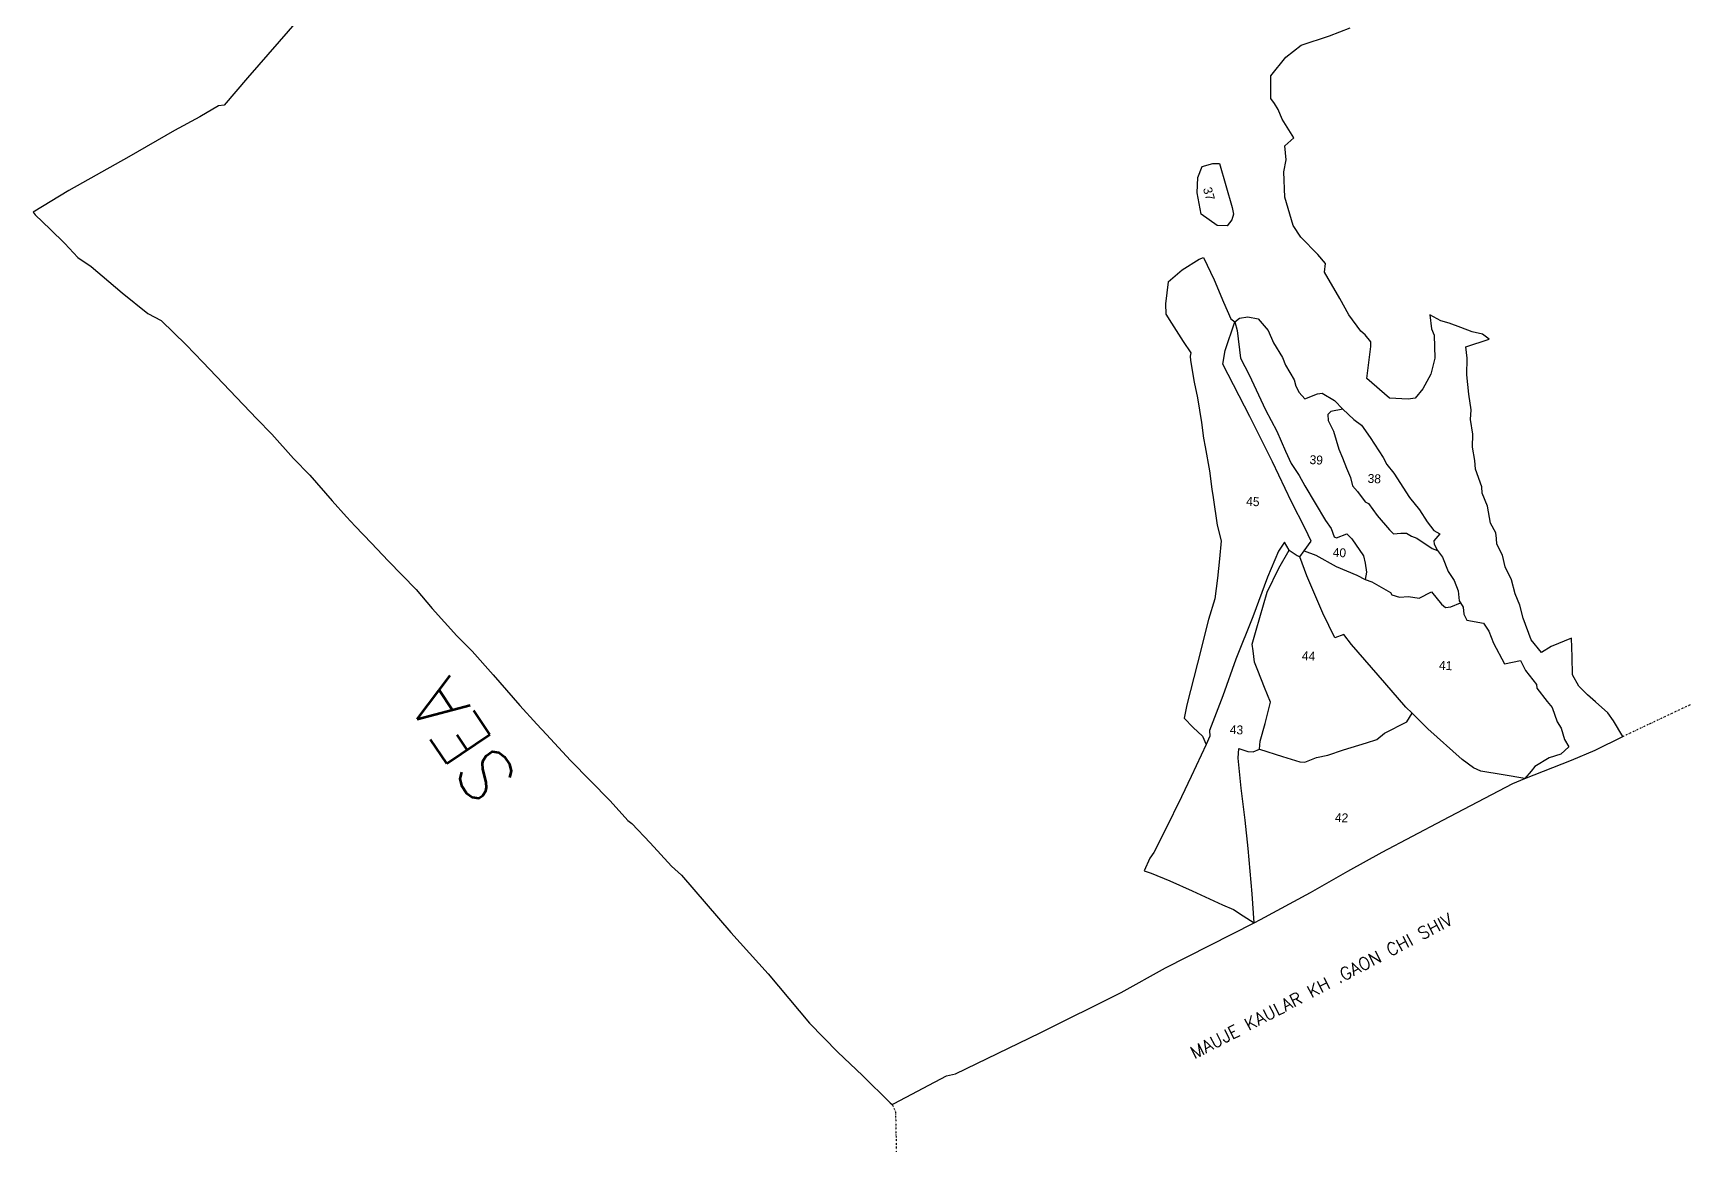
# Model space of a CAD drawing. Header units: feet. Extents: x 265428 to 267460, y 2141382 to 2144375.
# Drawn here: x 265457 to 267136, y 2141382 to 2142515 of the extents above; entities that cross this region are included whole.
import ezdxf
from ezdxf.enums import TextEntityAlignment as Align

# ---------------------------------------------------------------- set-up
doc = ezdxf.new("R2010")
doc.units = ezdxf.units.FT
doc.header["$LTSCALE"] = 0.3
doc.header["$MEASUREMENT"] = 0
doc.linetypes.add('DIVIDE', pattern=[1.25, 0.5, -0.25, 0, -0.25, 0, -0.25])
for name, color, linetype in [('POLY_PARCEL', 6, 'Continuous'), ('TEXT_MAPOUT', 7, 'Continuous'), ('TEXT_PARCEL', 7, 'Continuous'), ('V_BOUND_LINE', 7, 'Continuous'), ('V_DIVIDE_LINE', 7, 'DIVIDE')]:
    doc.layers.add(name, color=color, linetype=linetype)
doc.styles.get("Standard").update_dxf_attribs({"font": 'simplex.shx'})
doc.styles.add('TEXT_MAP', font='', dxfattribs={"height": 1.8})
doc.styles.get('TEXT_MAP').set_extended_font_data('Kruti Dev 050')

msp = doc.modelspace()

# ---------------------------------------------------------------- linework, layer by layer
at = {"layer": 'POLY_PARCEL'}
for p, q in [((266636.7, 2142369), (266641.2, 2142380.2)), ((266641.2, 2142380.2), (266651.8, 2142383.4)), ((266651.8, 2142383.4), (266658.5, 2142383.4)), ((266658.5, 2142383.4), (266671.5, 2142338.6)), ((266636, 2142353.7), (266636.7, 2142369)), ((266640, 2142332.1), (266636, 2142353.7)), ((266656.2, 2142320.6), (266640, 2142332.1)), ((266671.2, 2142326.3), (266666.4, 2142320.3)), ((266673, 2142331.8), (266671.2, 2142326.3)), ((266671.5, 2142338.6), (266673, 2142331.8)), ((266666.4, 2142320.3), (266656.2, 2142320.6)), ((266621, 2142275.6), (266638, 2142286.4)), ((266638, 2142286.4), (266642.4, 2142288.2)), ((266642.4, 2142288.2), (266653.3, 2142265.5)), ((266606.5, 2142263.4), (266604.1, 2142241)), ((266606.5, 2142263.4), (266621, 2142275.6)), ((266653.3, 2142265.5), (266662.8, 2142242.9)), ((266662.8, 2142242.9), (266670.3, 2142226)), ((266604.1, 2142241), (266604.2, 2142230.8)), ((266604.2, 2142230.8), (266610, 2142221.4)), ((266670.3, 2142226), (266674.2, 2142222.8)), ((266674.2, 2142222.8), (266678.9, 2142226.5)), ((266678.9, 2142226.5), (266687.5, 2142228.1)), ((266687.5, 2142228.1), (266697.8, 2142225.8)), ((266697.8, 2142225.8), (266707.9, 2142214)), ((266610, 2142221.4), (266621.8, 2142202.9)), ((266664.4, 2142193.8), (266674.2, 2142222.8)), ((266674.2, 2142222.8), (266676.5, 2142214.1)), ((266676.5, 2142214.1), (266679.9, 2142186.2)), ((266707.9, 2142214), (266713.5, 2142201.8)), ((266621.8, 2142202.9), (266629.6, 2142191.5)), ((266662.2, 2142180.2), (266664.4, 2142193.8)), ((266713.5, 2142201.8), (266722.5, 2142186.7)), ((266629.6, 2142191.5), (266629, 2142188.2)), ((266629, 2142188.2), (266629.4, 2142183.7)), ((266629.4, 2142183.7), (266633.1, 2142161.8)), ((266689.4, 2142127.2), (266662.2, 2142180.2)), ((266679.9, 2142186.2), (266688.7, 2142169.3)), ((266722.5, 2142186.7), (266725.6, 2142179.1)), ((266725.6, 2142179.1), (266734.2, 2142164.2)), ((266633.1, 2142161.8), (266636.4, 2142146)), ((266688.7, 2142169.3), (266705.4, 2142133.7)), ((266734.2, 2142164.2), (266735.9, 2142157.9)), ((266636.4, 2142146), (266640.4, 2142121.1)), ((266735.9, 2142157.9), (266739.5, 2142151.5)), ((266739.5, 2142151.5), (266745, 2142145.1)), ((266745, 2142145.1), (266757.8, 2142149.9)), ((266757.8, 2142149.9), (266762.8, 2142150.6)), ((266762.8, 2142150.6), (266775.1, 2142143.4)), ((266775.1, 2142143.4), (266783.7, 2142134.6)), ((266712.4, 2142081.1), (266689.4, 2142127.2)), ((266705.4, 2142133.7), (266716.6, 2142112.2)), ((266771.6, 2142132.2), (266768.5, 2142129.2)), ((266768.5, 2142129.2), (266768.9, 2142123)), ((266783.7, 2142134.6), (266771.6, 2142132.2)), ((266783.7, 2142134.6), (266794.9, 2142123.9)), ((266640.4, 2142121.1), (266642.6, 2142105.2)), ((266716.6, 2142112.2), (266725.4, 2142092)), ((266768.9, 2142123), (266774.1, 2142112.3)), ((266774.1, 2142112.3), (266779.6, 2142093.9)), ((266794.9, 2142123.9), (266802.7, 2142118.2)), ((266802.7, 2142118.2), (266811.3, 2142105.8)), ((266642.6, 2142105.2), (266644.3, 2142096.2)), ((266644.3, 2142096.2), (266648.6, 2142071.9)), ((266725.4, 2142092), (266731.2, 2142079.4)), ((266779.6, 2142093.9), (266783.3, 2142085.3)), ((266811.3, 2142105.8), (266824.6, 2142085.5)), ((266731.5, 2142040.7), (266712.4, 2142081.1)), ((266731.2, 2142079.4), (266739.3, 2142067.4)), ((266783.3, 2142085.3), (266787.2, 2142074.6)), ((266787.2, 2142074.6), (266791.3, 2142065.2)), ((266824.6, 2142085.5), (266828.2, 2142078.4)), ((266828.2, 2142078.4), (266835.4, 2142069.8)), ((266648.6, 2142071.9), (266651, 2142053.4)), ((266739.3, 2142067.4), (266745, 2142056.8)), ((266791.3, 2142065.2), (266793.4, 2142056.7)), ((266835.4, 2142069.8), (266851.1, 2142044.9)), ((266651, 2142053.4), (266652.2, 2142045)), ((266652.2, 2142045), (266656.4, 2142016.9)), ((266745, 2142056.8), (266766, 2142021.7)), ((266793.4, 2142056.7), (266798.6, 2142051)), ((266798.6, 2142051), (266806.1, 2142040.6)), ((266851.1, 2142044.9), (266861.2, 2142032.7)), ((266745.6, 2142013.6), (266731.5, 2142040.7)), ((266806.1, 2142040.6), (266809.7, 2142038.9)), ((266809.7, 2142038.9), (266818.5, 2142026.9)), ((266818.5, 2142026.9), (266830.8, 2142012.2)), ((266861.2, 2142032.7), (266869.1, 2142020.5)), ((266656.4, 2142016.9), (266660.4, 2142001)), ((266751.4, 2142000.8), (266745.6, 2142013.6)), ((266766, 2142021.7), (266771.7, 2142013.7)), ((266771.7, 2142013.7), (266775, 2142005.3)), ((266777.2, 2142004.3), (266787.7, 2142008.1)), ((266787.7, 2142008.1), (266792.7, 2142003)), ((266830.8, 2142012.2), (266834.9, 2142008.1)), ((266834.9, 2142008.1), (266842.4, 2142008.9)), ((266842.4, 2142008.9), (266848.2, 2142008.8)), ((266848.2, 2142008.8), (266853.3, 2142005.7)), ((266869.1, 2142020.5), (266875.9, 2142011.5)), ((266875.9, 2142011.5), (266881.8, 2142008.3)), ((266881.8, 2142008.3), (266875.9, 2142001.1)), ((266660.4, 2142001), (266658.8, 2141983)), ((266718.5, 2141990.8), (266707.2, 2141964.5)), ((266724.4, 2141999.7), (266718.5, 2141990.8)), ((266718.7, 2141973.4), (266729.2, 2141991.7)), ((266729.2, 2141991.7), (266724.4, 2141999.7)), ((266729.2, 2141991.7), (266737.3, 2141986.2)), ((266740.1, 2141985), (266744.3, 2141991)), ((266744.3, 2141991), (266751.4, 2142000.8)), ((266744.3, 2141991), (266756.1, 2141986.7)), ((266775, 2142005.3), (266777.2, 2142004.3)), ((266792.7, 2142003), (266804.7, 2141985.9)), ((266853.3, 2142005.7), (266858.7, 2142004)), ((266858.7, 2142004), (266874.2, 2141993.4)), ((266874.2, 2141993.4), (266879.6, 2141991.2)), ((266875.9, 2142001.1), (266876.2, 2141997.6)), ((266876.2, 2141997.6), (266879.6, 2141991.2)), ((266879.6, 2141991.2), (266884.5, 2141984.7)), ((266658.8, 2141983), (266656.8, 2141963.5)), ((266737.3, 2141986.2), (266740.1, 2141985)), ((266747.2, 2141965.6), (266740.1, 2141985)), ((266756.1, 2141986.7), (266777, 2141975.3)), ((266777, 2141975.3), (266797.9, 2141966.4)), ((266804.7, 2141985.9), (266806.4, 2141978.5)), ((266806.4, 2141978.5), (266807.5, 2141969.5)), ((266884.5, 2141984.7), (266890.4, 2141970.2)), ((266656.8, 2141963.5), (266653.8, 2141942.3)), ((266707.2, 2141964.5), (266692.4, 2141924.2)), ((266706.9, 2141949), (266718.7, 2141973.4)), ((266763.2, 2141927.9), (266747.2, 2141965.6)), ((266797.9, 2141966.4), (266806.2, 2141962.1)), ((266807.5, 2141969.5), (266806.2, 2141962.1)), ((266806.2, 2141962.1), (266812.9, 2141959.6)), ((266812.9, 2141959.6), (266831.8, 2141948.9)), ((266890.4, 2141970.2), (266896.3, 2141960.8)), ((266896.3, 2141960.8), (266900.5, 2141950.6)), ((266653.8, 2141942.3), (266647.4, 2141921.4)), ((266695.7, 2141910.8), (266706.9, 2141949)), ((266831.8, 2141948.9), (266833.3, 2141946.6)), ((266833.3, 2141946.6), (266841, 2141944)), ((266841, 2141944), (266850.3, 2141944.7)), ((266850.3, 2141944.7), (266860.8, 2141943)), ((266860.8, 2141943), (266873.6, 2141949.5)), ((266873.6, 2141949.5), (266883.5, 2141937)), ((266900.5, 2141950.6), (266901.5, 2141940.5)), ((266901.5, 2141940.5), (266902.8, 2141938.5)), ((266692.4, 2141924.2), (266675.2, 2141881.2)), ((266775.6, 2141902.8), (266763.2, 2141927.9)), ((266883.5, 2141937), (266887.7, 2141933.5)), ((266887.7, 2141933.5), (266893, 2141934.2)), ((266893, 2141934.2), (266902.8, 2141938.5)), ((266902.8, 2141938.5), (266905.7, 2141934)), ((266905.7, 2141934), (266906.1, 2141926.9)), ((266906.1, 2141926.9), (266909.1, 2141920.9)), ((266647.4, 2141921.4), (266636.3, 2141877.4)), ((266691.7, 2141896.6), (266695.7, 2141910.8)), ((266909.1, 2141920.9), (266926.3, 2141917.7)), ((266926.3, 2141917.7), (266931.6, 2141909.8)), ((266931.6, 2141909.8), (266936.3, 2141897.6)), ((266692.8, 2141889.8), (266691.7, 2141896.6)), ((266694.1, 2141878.4), (266692.8, 2141889.8)), ((266784.6, 2141906.4), (266775.6, 2141902.8)), ((266792.3, 2141896.2), (266784.6, 2141906.4)), ((266826.3, 2141857.2), (266792.3, 2141896.2)), ((266936.3, 2141897.6), (266947.5, 2141876.6)), ((266636.3, 2141877.4), (266625.7, 2141835.2)), ((266675.2, 2141881.2), (266662, 2141844.2)), ((266697.4, 2141869.9), (266694.1, 2141878.4)), ((266947.5, 2141876.6), (266963.5, 2141880.1)), ((266963.5, 2141880.1), (266968.7, 2141869.7)), ((266704.4, 2141852.7), (266697.4, 2141869.9)), ((266847.6, 2141832.6), (266826.3, 2141857.2)), ((266968.7, 2141869.7), (266980, 2141855.6)), ((266662, 2141844.2), (266648.4, 2141809.2)), ((266710.5, 2141837.7), (266704.4, 2141852.7)), ((266980, 2141855.6), (266980.1, 2141852.1)), ((266980.1, 2141852.1), (266990.8, 2141838.5)), ((266625.7, 2141835.2), (266622.9, 2141821.4)), ((266704.8, 2141816.3), (266710.5, 2141837.7)), ((266853.7, 2141826.6), (266847.6, 2141832.6)), ((266848.4, 2141818), (266853.7, 2141826.6)), ((266869.8, 2141810.7), (266853.7, 2141826.6)), ((266990.8, 2141838.5), (266995.6, 2141832.5)), ((266995.6, 2141832.5), (267000.8, 2141817.7)), ((266622.9, 2141821.4), (266631.9, 2141812.1)), ((266631.9, 2141812.1), (266641.5, 2141803.4)), ((266648.4, 2141809.2), (266648.8, 2141803.3)), ((266699.9, 2141798.2), (266704.8, 2141816.3)), ((266817.9, 2141799.8), (266826, 2141806.4)), ((266826, 2141806.4), (266848.4, 2141818)), ((266904.6, 2141779.6), (266869.8, 2141810.7)), ((267000.8, 2141817.7), (267004.9, 2141811.3)), ((267004.9, 2141811.3), (267008.3, 2141799.9)), ((266645.3, 2141795), (266630, 2141762.6)), ((266641.5, 2141803.4), (266645.3, 2141795)), ((266648.8, 2141803.3), (266645.3, 2141795)), ((266677.7, 2141781.1), (266678.2, 2141790.7)), ((266678.2, 2141790.7), (266687.3, 2141787.7)), ((266692.7, 2141787.6), (266699.1, 2141790)), ((266699.1, 2141790), (266699.9, 2141798.2)), ((266699.1, 2141790), (266722.5, 2141782.8)), ((266768.3, 2141784.1), (266784.4, 2141789.6)), ((266784.4, 2141789.6), (266807.6, 2141796.6)), ((266807.6, 2141796.6), (266817.9, 2141799.8)), ((267012.5, 2141792.5), (267004.5, 2141785.2)), ((267008.3, 2141799.9), (267012.5, 2141792.5)), ((266680.5, 2141750.7), (266677.7, 2141781.1)), ((266687.3, 2141787.7), (266692.7, 2141787.6)), ((266722.5, 2141782.8), (266740.1, 2141777.3)), ((266740.1, 2141777.3), (266745.2, 2141777.1)), ((266745.2, 2141777.1), (266757.1, 2141781.8)), ((266757.1, 2141781.8), (266768.3, 2141784.1)), ((266916.1, 2141771.1), (266904.6, 2141779.6)), ((266978.3, 2141772.5), (266974.4, 2141768)), ((266992.8, 2141781.3), (266978.3, 2141772.5)), ((267004.5, 2141785.2), (266992.8, 2141781.3)), ((266630, 2141762.6), (266620, 2141741.9)), ((266923.5, 2141767.8), (266916.1, 2141771.1)), ((266945.9, 2141764.1), (266923.5, 2141767.8)), ((266968.1, 2141760.4), (266945.9, 2141764.1)), ((266974.4, 2141768), (266968.1, 2141760.4)), ((266620, 2141741.9), (266603.6, 2141708.3)), ((266684.6, 2141718.2), (266680.5, 2141750.7)), ((266603.6, 2141708.3), (266592, 2141685.6)), ((266687.6, 2141689.6), (266684.6, 2141718.2)), ((266691.8, 2141643.5), (266687.6, 2141689.6)), ((266588.1, 2141679.7), (266582.2, 2141667)), ((266592, 2141685.6), (266588.1, 2141679.7)), ((266582.2, 2141667), (266589.3, 2141664.6)), ((266589.3, 2141664.6), (266608.2, 2141656.7)), ((266608.2, 2141656.7), (266630.8, 2141646.6)), ((266630.8, 2141646.6), (266661.7, 2141632.6)), ((266693.9, 2141614.4), (266691.8, 2141643.5)), ((266661.7, 2141632.6), (266672.9, 2141627.8)), ((266672.9, 2141627.8), (266682.5, 2141621.5)), ((266682.5, 2141621.5), (266693.9, 2141614.4))]:
    msp.add_line(p, q, dxfattribs=at)
at = {"layer": 'V_BOUND_LINE'}
for p, q in [((265726.6, 2142530.3), (265673.7, 2142470)), ((266741.5, 2142503.1), (266770.1, 2142512.6)), ((266770.1, 2142512.6), (266791, 2142520.6)), ((266725.8, 2142491.1), (266741.5, 2142503.1)), ((266710.8, 2142471.9), (266725.8, 2142491.1)), ((265673.7, 2142470), (265650.3, 2142442.4)), ((266710.7, 2142449.2), (266710.8, 2142471.9)), ((266714.4, 2142444.1), (266710.7, 2142449.2)), ((266718, 2142437.8), (266714.4, 2142444.1)), ((265625.6, 2142430.5), (265599.8, 2142416.6)), ((265644.5, 2142441.5), (265625.6, 2142430.5)), ((265650.3, 2142442.4), (265644.5, 2142441.5)), ((266722.2, 2142428), (266718, 2142437.8)), ((266734, 2142409.4), (266722.2, 2142428)), ((265599.8, 2142416.6), (265553.5, 2142389.9)), ((266724.9, 2142401), (266734, 2142409.4)), ((266726.2, 2142386.9), (266724.9, 2142401)), ((265553.5, 2142389.9), (265492.8, 2142356)), ((266723.8, 2142374.7), (266726.2, 2142386.9)), ((266724.7, 2142349.2), (266723.8, 2142374.7)), ((265492.8, 2142356), (265456.7, 2142334)), ((266733.2, 2142320.4), (266724.7, 2142349.2)), ((265456.7, 2142334), (265458.6, 2142331.4)), ((265458.6, 2142331.4), (265474, 2142316.8)), ((265474, 2142316.8), (265488.7, 2142302.4)), ((266741, 2142308.8), (266733.2, 2142320.4)), ((265488.7, 2142302.4), (265501.9, 2142288.2)), ((266758.4, 2142291), (266741, 2142308.8)), ((265501.9, 2142288.2), (265515.6, 2142279.1)), ((265515.6, 2142279.1), (265533.3, 2142263.7)), ((266766, 2142282.1), (266758.4, 2142291)), ((266765.2, 2142273.2), (266766, 2142282.1)), ((265533.3, 2142263.7), (265546.8, 2142252.4)), ((266780.7, 2142246.6), (266765.2, 2142273.2)), ((265546.8, 2142252.4), (265572.8, 2142231.5)), ((266789.6, 2142230), (266780.7, 2142246.6)), ((265572.8, 2142231.5), (265586.3, 2142224.2)), ((266801.7, 2142213.5), (266789.6, 2142230)), ((266883, 2142224), (266871.6, 2142230)), ((266871.6, 2142230), (266873.4, 2142215.8)), ((265586.3, 2142224.2), (265611.8, 2142199.7)), ((266806.4, 2142209.6), (266801.7, 2142213.5)), ((266812, 2142202.6), (266806.4, 2142209.6)), ((266873.4, 2142215.8), (266876, 2142209.4)), ((266876, 2142209.4), (266876.9, 2142186.1)), ((266891.5, 2142221.7), (266883, 2142224)), ((266903.2, 2142217.3), (266891.5, 2142221.7)), ((266914.8, 2142212.9), (266903.2, 2142217.3)), ((266925.1, 2142210.4), (266914.8, 2142212.9)), ((266932, 2142205.3), (266925.1, 2142210.4)), ((265611.8, 2142199.7), (265628.5, 2142182.2)), ((266808.1, 2142165.4), (266812, 2142198)), ((266812, 2142198), (266812, 2142202.6)), ((266908.4, 2142197.7), (266932, 2142205.3)), ((266909.5, 2142186.2), (266908.4, 2142197.7)), ((265628.5, 2142182.2), (265683.2, 2142124.8)), ((266876.9, 2142186.1), (266872.7, 2142169.9)), ((266909.3, 2142169.1), (266909.5, 2142186.2)), ((266830.8, 2142145.6), (266808.1, 2142165.4)), ((266872.7, 2142169.9), (266864.6, 2142155)), ((266911.3, 2142149.8), (266909.3, 2142169.1)), ((266849.8, 2142144.5), (266830.8, 2142145.6)), ((266856.8, 2142145.6), (266849.8, 2142144.5)), ((266864.6, 2142155), (266856.8, 2142145.6)), ((266913.6, 2142133.7), (266911.3, 2142149.8)), ((265683.2, 2142124.8), (265698.6, 2142109.1)), ((266912.9, 2142124), (266913.6, 2142133.7)), ((265698.6, 2142109.1), (265720.4, 2142084.4)), ((266915.3, 2142109.2), (266912.9, 2142124)), ((266915.1, 2142095.9), (266915.3, 2142109.2)), ((266917.3, 2142082.6), (266915.1, 2142095.9)), ((265720.4, 2142084.4), (265737, 2142067.5)), ((266918, 2142073.7), (266917.3, 2142082.6)), ((265737, 2142067.5), (265759.6, 2142041.5)), ((266924.5, 2142055.7), (266918, 2142073.7)), ((265759.6, 2142041.5), (265774, 2142025.3)), ((266924.8, 2142049.3), (266924.5, 2142055.7)), ((266930.2, 2142036.2), (266924.8, 2142049.3)), ((265774, 2142025.3), (265782.9, 2142016)), ((266933.4, 2142018.9), (266930.2, 2142036.2)), ((265782.9, 2142016), (265799.6, 2141998.9)), ((266938.5, 2142009.1), (266933.4, 2142018.9)), ((266939.3, 2142003.5), (266938.5, 2142009.1)), ((265799.6, 2141998.9), (265816.3, 2141981)), ((266939.6, 2141997.8), (266939.3, 2142003.5)), ((266945.4, 2141986.5), (266939.6, 2141997.8)), ((265816.3, 2141981), (265844.6, 2141951.7)), ((266948.1, 2141974.7), (266945.4, 2141986.5)), ((266954.5, 2141961.5), (266948.1, 2141974.7)), ((266958.2, 2141947.6), (266954.5, 2141961.5)), ((265844.6, 2141951.7), (265861.1, 2141932.5)), ((266963, 2141936.1), (266958.2, 2141947.6)), ((265861.1, 2141932.5), (265886.1, 2141904.9)), ((266966.2, 2141922.7), (266963, 2141936.1)), ((266974.6, 2141900.8), (266966.2, 2141922.7)), ((265886.1, 2141904.9), (265901.3, 2141889.5)), ((266985, 2141887.9), (266974.6, 2141900.8)), ((266994.7, 2141894.1), (266985, 2141887.9)), ((267015.2, 2141902.6), (266994.7, 2141894.1)), ((267016, 2141883.8), (267015.2, 2141902.6)), ((265901.3, 2141889.5), (265922.9, 2141865.3)), ((267016.3, 2141865.4), (267016, 2141883.8)), ((265922.9, 2141865.3), (265949.7, 2141834.4)), ((267022.8, 2141854.1), (267016.3, 2141865.4)), ((267031.6, 2141845.1), (267022.8, 2141854.1)), ((267039.6, 2141838.2), (267031.6, 2141845.1)), ((265949.7, 2141834.4), (265967.1, 2141815.4)), ((267052, 2141826.8), (267039.6, 2141838.2)), ((267057.9, 2141818.7), (267052, 2141826.8)), ((265967.1, 2141815.4), (265976.9, 2141805.1)), ((267067.2, 2141802.9), (267057.9, 2141818.7)), ((265976.9, 2141805.1), (266001.1, 2141778.8)), ((267015.3, 2141779), (267039.2, 2141789.1)), ((267039.2, 2141789.1), (267067.2, 2141802.9)), ((266001.1, 2141778.8), (266041.4, 2141737.8)), ((266968.1, 2141760.4), (267015.3, 2141779)), ((266885.1, 2141718.3), (266955.7, 2141755.5)), ((266955.7, 2141755.5), (266968.1, 2141760.4)), ((266041.4, 2141737.8), (266059.1, 2141718)), ((266059.1, 2141718), (266063.3, 2141714.9)), ((266063.3, 2141714.9), (266081.7, 2141695.3)), ((266823.4, 2141685.9), (266885.1, 2141718.3)), ((266081.7, 2141695.3), (266103.5, 2141671.7)), ((266103.5, 2141671.7), (266113.6, 2141662.6)), ((266788.8, 2141666.5), (266823.4, 2141685.9)), ((266113.6, 2141662.6), (266163.7, 2141604.4)), ((266750.7, 2141644.9), (266788.8, 2141666.5)), ((266700.1, 2141617.5), (266750.7, 2141644.9)), ((266163.7, 2141604.4), (266201.5, 2141562.7)), ((266604, 2141568.6), (266693.9, 2141614.4)), ((266693.9, 2141614.4), (266700.1, 2141617.5)), ((266201.5, 2141562.7), (266243.4, 2141512.7)), ((266558.9, 2141543.9), (266604, 2141568.6)), ((266477, 2141502.9), (266558.9, 2141543.9)), ((266243.4, 2141512.7), (266271.8, 2141483.2)), ((266391.1, 2141461.5), (266477, 2141502.9)), ((266271.8, 2141483.2), (266297, 2141459.6)), ((266297, 2141459.6), (266325, 2141432)), ((266329.2, 2141431.3), (266382.2, 2141459.5)), ((266382.2, 2141459.5), (266391.1, 2141461.5)), ((266325, 2141432), (266327.1, 2141430.2)), ((266327.1, 2141430.2), (266329.2, 2141431.3))]:
    msp.add_line(p, q, dxfattribs=at)
at = {"layer": 'V_DIVIDE_LINE', "ltscale": 10}
for p, q in [((267095.1, 2141816.3), (267136.2, 2141835.7)), ((267067.2, 2141802.9), (267095.1, 2141816.3)), ((266327.1, 2141430.2), (266330.4, 2141422.7)), ((266330.4, 2141422.7), (266331.2, 2141382.4))]:
    msp.add_line(p, q, dxfattribs=at)

# ---------------------------------------------------------------- texts
at = {"layer": 'TEXT_MAPOUT'}
for s, height, rotation, p in [('SEA', 52.56, 123.7939, (265949.4, 2141760)), ('MAUJE KAULAR KH .GAON CHI SHIV', 12.561, 27.6, (266633.2, 2141476.1))]:
    msp.add_text(s, height=height, rotation=rotation, dxfattribs=at).set_placement(p)
at = {"layer": 'TEXT_PARCEL', "style": 'TEXT_MAP'}
for s, rotation, p in [('37', 286.2243, (266648, 2142352.6)), ('39', 357.3267, (266756.7, 2142083.1)), ('38', 357.3267, (266815.5, 2142064.1)), ('45', 357.3267, (266692.5, 2142040.9)), ('40', 357.3267, (266780.2, 2141989.2)), ('44', 357.3267, (266748.9, 2141884.5)), ('41', 357.3267, (266887.8, 2141874.9)), ('43', 357.3267, (266675.9, 2141809.8)), ('42', 357.3267, (266782.4, 2141720.8))]:
    msp.add_text(s, height=9.04, rotation=rotation, dxfattribs=at).set_placement(p, align=Align.MIDDLE)

doc.saveas('drawing.dxf')
